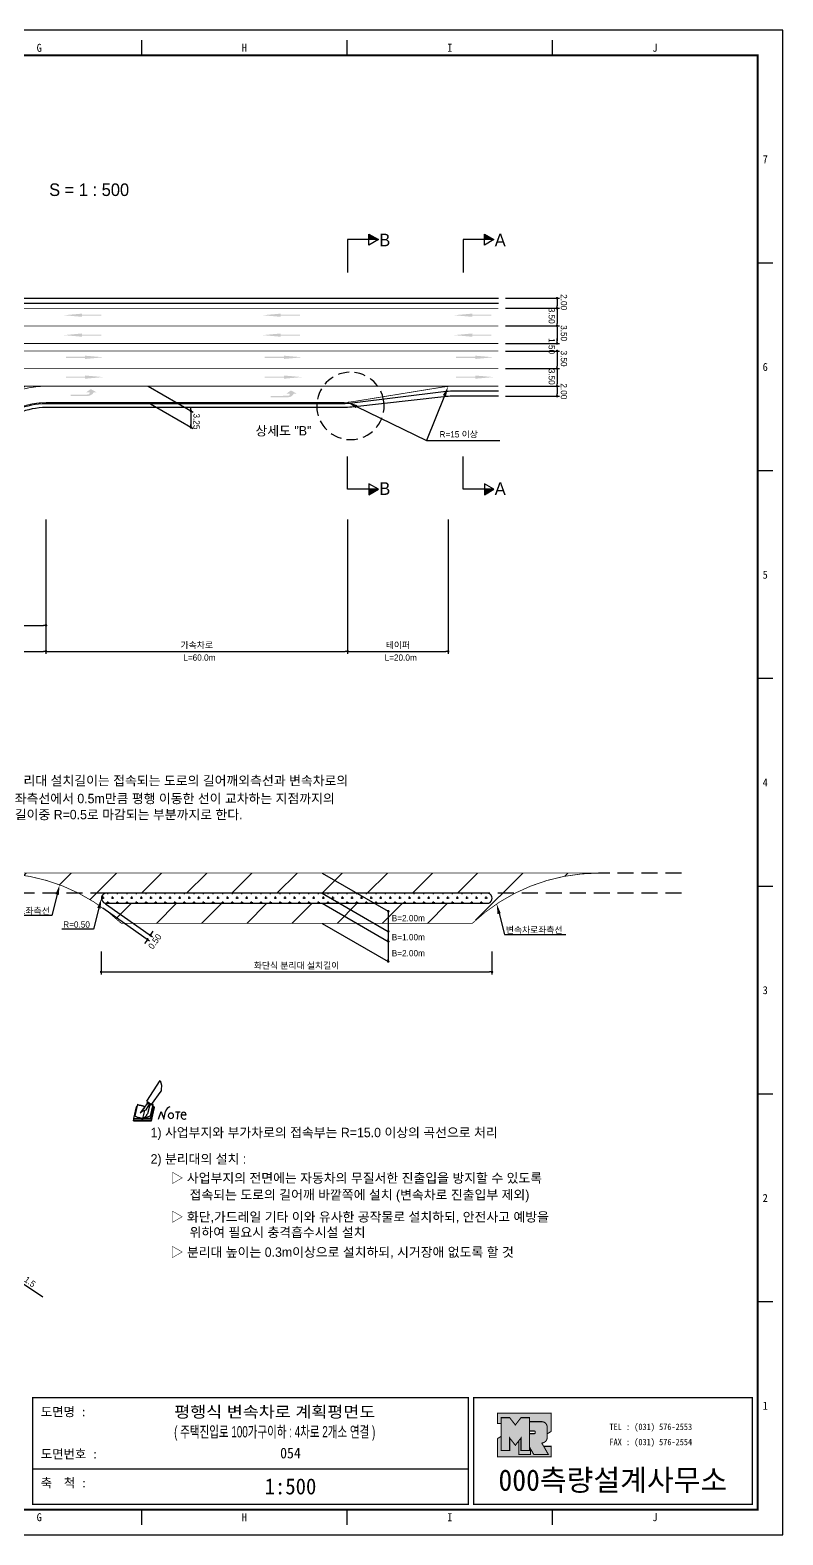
# Model space of a CAD drawing. Header units: millimetres. Extents: x 450 to 874, y -13 to 286.
# Drawn here: x 723.9 to 873.6, y -12.9 to 286.5 of the extents above; entities that cross this region are included whole.
import ezdxf
from ezdxf.enums import TextEntityAlignment as Align

# ---------------------------------------------------------------- set-up
doc = ezdxf.new("R2010")
doc.units = ezdxf.units.MM
doc.linetypes.add('HIDDEN', pattern=[9.525, 6.35, -3.175])
for name, color, linetype in [('CC-GSTR-0004', 4, 'Continuous'), ('CM-LANE-0030', 30, 'Continuous'), ('CZ-DIMT-0002', 7, 'Continuous'), ('CZ-LIN1-0007', 7, 'Continuous'), ('CZ-LIN2-0003', 3, 'Continuous'), ('CZ-LINE-0001', 7, 'Continuous'), ('CZ-TEXT-BOX0', 7, 'Continuous'), ('TITLE', 7, 'Continuous')]:
    doc.layers.add(name, color=color, linetype=linetype)
doc.styles.add('돋움', font='')
doc.styles.add('돋음체', font='')
doc.styles.get('돋움').set_extended_font_data('Dotum')
doc.styles.get('돋음체').set_extended_font_data('DotumChe')

# ---------------------------------------------------------------- blocks, each defined once
blk = doc.blocks.new('note')
for p, q in [((0.85, 3.5), (3.53, 7.57)), ((3.53, 7.57), (3.8, 6.64)), ((3.8, 6.64), (3.69, 5.72)), ((1, 3.1), (0.75, 2.77)), ((0.85, 3.5), (1.8, 2.79)), ((1, 3.4), (0.85, 3.21)), ((0.85, 3.21), (1.52, 2.71)), ((1.8, 2.79), (3.74, 5.46)), ((3.69, 5.72), (3.74, 5.46)), ((-1.24, 2.36), (-1.77, 0)), ((-1.77, 0), (1.77, 0)), ((-1.77, 0), (-1.77, -0.3)), ((-1.53, 0.52), (-1.55, 0.54)), ((-1.01, 2.9), (-1.53, 0.52)), ((-1.48, 0.48), (-1.53, 0.52)), ((-1.43, 0.44), (-1.48, 0.48)), ((-1.38, 0.41), (-1.43, 0.44)), ((-1.33, 0.4), (-1.38, 0.41)), ((-1.27, 0.37), (-1.33, 0.4)), ((-1.22, 0.35), (-1.27, 0.37)), ((-1.13, 2.36), (-1.24, 2.36)), ((-1.17, 0.33), (-1.22, 0.35)), ((-1.12, 0.32), (-1.17, 0.33)), ((-1.02, 0.25), (-1.12, 0.32)), ((-0.97, 0.22), (-1.02, 0.25)), ((-1, 2.9), (-1.01, 2.9)), ((-0.98, 2.85), (-1, 2.9)), ((-0.95, 2.8), (-0.98, 2.85)), ((-0.93, 0.21), (-0.97, 0.22)), ((-0.9, 2.75), (-0.95, 2.8)), ((-0.88, 0.19), (-0.93, 0.21)), ((-0.85, 2.72), (-0.9, 2.75)), ((-0.8, 0.18), (-0.88, 0.19)), ((-0.79, 2.69), (-0.85, 2.72)), ((-0.75, 0.17), (-0.8, 0.18)), ((-0.74, 2.68), (-0.79, 2.69)), ((-0.7, 0.16), (-0.75, 0.17)), ((-0.69, 2.65), (-0.74, 2.68)), ((-0.64, 0.15), (-0.7, 0.16)), ((-0.64, 2.65), (-0.69, 2.65)), ((-0.59, 2.63), (-0.64, 2.65)), ((-0.58, 0.14), (-0.64, 0.15)), ((-0.54, 2.62), (-0.59, 2.63)), ((-0.53, 0.13), (-0.58, 0.14)), ((-0.48, 2.61), (-0.54, 2.62)), ((-0.48, 0.12), (-0.53, 0.13)), ((-0.43, 2.61), (-0.48, 2.61)), ((-0.43, 0.11), (-0.48, 0.12)), ((0.75, 2.77), (-0.46, 1.16)), ((0.37, 2.24), (-0.46, 1.16)), ((-0.46, 1.16), (-0.08, 1.47)), ((-0.38, 2.59), (-0.43, 2.61)), ((-0.38, 0.08), (-0.43, 0.11)), ((-0.33, 2.59), (-0.38, 2.59)), ((-0.29, 0.06), (-0.38, 0.08)), ((-0.27, 2.58), (-0.33, 2.59)), ((-0.23, 0.05), (-0.29, 0.06)), ((-0.22, 2.57), (-0.27, 2.58)), ((-0.16, 0.04), (-0.23, 0.05)), ((-0.17, 2.56), (-0.22, 2.57)), ((-0.12, 2.55), (-0.17, 2.56)), ((-0.11, 0.03), (-0.16, 0.04)), ((-0.07, 2.53), (-0.12, 2.55)), ((-0.04, 0.02), (-0.11, 0.03)), ((-0.08, 1.47), (0.72, 1.75)), ((-0.01, 2.51), (-0.07, 2.53)), ((-0.05, -0.3), (-0.05, 0)), ((0, 0), (-0.04, 0.02)), ((0.04, 2.5), (-0.01, 2.51)), ((0.37, 1.63), (0, 0)), ((0, 0), (1.6, 0.53)), ((0, 0), (1.65, 0.18)), ((0, 0.01), (0.06, 0.04)), ((0, -0.3), (0, 0)), ((0.09, 2.48), (0.04, 2.5)), ((0.05, -0.3), (0.05, 0)), ((0.06, 0.04), (0.11, 0.07)), ((0.14, 2.48), (0.09, 2.48)), ((0.11, 0.07), (0.16, 0.09)), ((0.2, 2.47), (0.14, 2.48)), ((0.16, 0.09), (0.21, 0.12)), ((0.26, 2.43), (0.18, 2.46)), ((0.21, 0.12), (0.27, 0.14)), ((0.34, 2.4), (0.26, 2.43)), ((0.27, 0.14), (0.36, 0.19)), ((0.45, 2.37), (0.34, 2.4)), ((0.36, 0.19), (0.41, 0.22)), ((0.41, 0.22), (0.46, 0.27)), ((0.46, 0.27), (0.51, 0.3)), ((0.51, 0.3), (0.56, 0.34)), ((0.56, 0.34), (0.6, 0.4)), ((0.6, 0.4), (0.64, 0.45)), ((0.64, 0.45), (0.67, 0.51)), ((0.67, 0.51), (0.74, 0.58)), ((0.72, 1.75), (1.16, 2.53)), ((0.74, 0.58), (0.79, 0.63)), ((0.79, 0.63), (0.83, 0.68)), ((0.83, 0.68), (0.86, 0.73)), ((0.86, 0.73), (0.89, 0.79)), ((0.89, 0.84), (0.92, 0.89)), ((0.89, 0.79), (0.89, 0.84)), ((0.92, 0.89), (0.96, 0.95)), ((0.96, 0.95), (1.01, 0.97)), ((1.47, 2.74), (1.01, 0.97)), ((1.16, 2.53), (1.37, 2.82)), ((2.13, 2.84), (1.44, 2.63)), ((1.52, 2.71), (1.66, 2.9)), ((1.6, 0.53), (2.13, 2.84)), ((1.65, 0.18), (2.19, 2.48)), ((1.77, 0), (2.3, 2.36)), ((1.77, -0.3), (2.3, 2.07)), ((1.77, -0.38), (2.3, 1.99)), ((1.77, -0.44), (2.3, 1.93)), ((1.77, 0), (1.77, -0.3)), ((2.19, 2.48), (2.04, 2.47)), ((2.3, 2.36), (2.16, 2.36)), ((2.3, 2.36), (2.3, 2.07)), ((3.21, -0.08), (3.68, 1.4)), ((3.68, 1.4), (4.26, -0.14)), ((4.26, -0.14), (4.56, 1.44)), ((6.55, 1.34), (7.46, 1.34)), ((7.01, 1.34), (6.87, -0.11)), ((7.71, 0.77), (7.71, 0.55)), ((7.71, 0.77), (8.67, 0.77)), ((-1.77, -0.3), (1.77, -0.3)), ((-1.77, -0.43), (-1.77, -0.3)), ((-1.77, -0.37), (1.77, -0.37)), ((-1.77, -0.43), (1.77, -0.43))]:
    blk.add_line(p, q)
for centre, major_axis, start_param, end_param in [((0.4, 2.31), (0.0702, 0.0702), 3.283946, 6.425539), ((5.68, 1.23), (-0.806, 0.806), -0.591174, 0.597824), ((5.66, 0.58), (-0.378, 0.378), 3.926991, 10.210176), ((8.3, 0.49), (0.422, 0.422), 2.265602, 4.634911), ((8.19, 0.77), (-0.342, 0.342), 3.926991, 7.068583)]:
    blk.add_ellipse(centre, major_axis=major_axis, ratio=1, start_param=start_param, end_param=end_param)
blk = doc.blocks.new('_Dot')
at = {"color": 0, "linetype": 'ByBlock', "lineweight": -2}
blk.add_line((-0.5, 0), (-1, 0), dxfattribs=at)
at = {"color": 0, "linetype": 'ByBlock', "const_width": 0.5}
blk.add_lwpolyline([(-0.25, 0, 1), (0.25, 0, 1)], format="xyb", close=True, dxfattribs=at)

msp = doc.modelspace()

# ---------------------------------------------------------------- hatches: boundary and pattern name
at = {"layer": 'CM-LANE-0030'}
h = msp.add_hatch(dxfattribs=at)
h.set_pattern_fill('ANSI31', color=256, style=0)
h.set_pattern_definition([(45, (-1028.748, -0.339), (-2.245064, 2.245064), [])])
h.paths.add_polyline_path([(714.48, 210.64, -0.191871), (727.03, 215.64), (567.03, 215.64, -0.191871), (579.58, 210.64)])
h = msp.add_hatch(dxfattribs=at)
h.set_pattern_fill('ANSI31', color=256, scale=2, style=0)
h.set_pattern_definition([(45, (-562.972, 574.879), (-4.490128, 4.490128), [])])
h.paths.add_polyline_path([(811.82, 108.77, -0.191871), (836.92, 118.77), (716.92, 118.77, -0.191871), (742.02, 108.77)])
h.paths.add_polyline_path([(738.74, 112.77, 0.002096), (738.48, 112.95, -0.732581), (739.05, 114.77), (814.78, 114.77, -0.732581), (815.36, 112.95, 0.002096), (815.1, 112.77)], flags=16)
at = {"layer": 'CZ-LIN1-0007'}
for points in [[(734.21, 230.08), (734.21, 229.87), (738.04, 229.87), (738.04, 229.66), (734.21, 229.66), (734.21, 229.44), (730.56, 229.76)], [(773.74, 230.08), (773.74, 229.87), (777.57, 229.87), (777.57, 229.66), (773.74, 229.66), (773.74, 229.44), (770.09, 229.76)], [(811.81, 230.08), (811.81, 229.87), (815.63, 229.87), (815.63, 229.66), (811.81, 229.66), (811.81, 229.44), (808.16, 229.76)], [(734.21, 226.13), (734.21, 225.91), (738.04, 225.91), (738.04, 225.7), (734.21, 225.7), (734.21, 225.48), (730.56, 225.8)], [(773.74, 226.13), (773.74, 225.91), (777.57, 225.91), (777.57, 225.7), (773.74, 225.7), (773.74, 225.48), (770.09, 225.8)], [(811.81, 226.13), (811.81, 225.91), (815.63, 225.91), (815.63, 225.7), (811.81, 225.7), (811.81, 225.48), (808.16, 225.8)], [(734.82, 221.71), (734.82, 221.49), (730.99, 221.49), (730.99, 221.28), (734.82, 221.28), (734.82, 221.06), (738.47, 221.39)], [(774.35, 221.71), (774.35, 221.49), (770.52, 221.49), (770.52, 221.28), (774.35, 221.28), (774.35, 221.06), (778, 221.39)], [(812.42, 221.71), (812.42, 221.49), (808.59, 221.49), (808.59, 221.28), (812.42, 221.28), (812.42, 221.06), (816.07, 221.39)], [(734.82, 217.77), (734.82, 217.56), (730.99, 217.56), (730.99, 217.34), (734.82, 217.34), (734.82, 217.13), (738.47, 217.45)], [(774.35, 217.77), (774.35, 217.56), (770.52, 217.56), (770.52, 217.34), (774.35, 217.34), (774.35, 217.13), (778, 217.45)], [(812.42, 217.77), (812.42, 217.56), (808.59, 217.56), (808.59, 217.34), (812.42, 217.34), (812.42, 217.13), (816.07, 217.45)], [(735.47, 213.72, 0.267976), (736.5, 214.41), (737.13, 214.41), (735.95, 215.06), (735.01, 214.42), (735.7, 214.41, -0.504994), (735.39, 213.99), (731.93, 213.97), (731.93, 213.7)], [(775.28, 213.45, 0.267976), (776.31, 214.14), (776.94, 214.14), (775.77, 214.8), (774.82, 214.15), (775.52, 214.14, -0.504994), (775.21, 213.73), (771.74, 213.71), (771.75, 213.43)]]:
    msp.add_hatch(color=256, dxfattribs=at).paths.add_polyline_path(points)
at = {"layer": 'CZ-LIN2-0003'}
h = msp.add_hatch(dxfattribs=at)
h.set_pattern_fill('CROSS', color=256, scale=0.15, style=0)
h.set_pattern_definition([(0, (-562.972, 574.8789), (0.9525, 0.9525), [0.47625, -1.42875]), (90, (-562.7338, 574.6408), (-0.9525, 0.9525), [0.47625, -1.42875])])
h.paths.add_polyline_path([(739.05, 114.77, 0.732581), (738.48, 112.95, -0.002096), (738.74, 112.77), (815.1, 112.77, -0.002096), (815.36, 112.95, 0.732581), (814.78, 114.77)])
at = {"layer": 'CZ-LINE-0001'}
for points in [[(791.27, 245.91), (791.27, 244.81), (793.17, 244.81)], [(814.23, 245.91), (814.23, 244.81), (816.13, 244.81)], [(793.17, 195.14), (791.27, 195.14), (791.27, 194.04)], [(816.13, 195.14), (814.23, 195.14), (814.23, 194.04)]]:
    msp.add_hatch(color=256, dxfattribs=at).paths.add_polyline_path(points)
at = {"layer": 'TITLE', "ltscale": 150}
h = msp.add_hatch(color=8, dxfattribs=at)
edge = h.paths.add_edge_path()
edge.add_line((827.52, 11.34), (816.86, 11.34))
edge.add_line((816.86, 11.34), (816.86, 9.26))
edge.add_line((816.86, 9.26), (817.56, 9.26))
edge.add_line((817.56, 9.26), (817.56, 10.43))
edge.add_line((817.56, 10.43), (819.26, 10.43))
edge.add_line((819.26, 10.43), (820.39, 8.98))
edge.add_line((820.39, 8.98), (821.51, 10.43))
edge.add_line((821.51, 10.43), (823.21, 10.43))
edge.add_line((823.21, 10.43), (823.21, 9.64))
edge.add_line((823.21, 9.64), (825.64, 9.64))
edge.add_arc((825.64, 8.57), 1.07, 0, 90, ccw=False)
edge.add_line((826.71, 8.57), (826.71, 7.2))
edge.add_line((826.71, 7.2), (827.52, 7.71))
edge.add_line((827.52, 7.71), (827.52, 11.34))
h.paths.add_polyline_path([(821.07, 5.82), (820.39, 4.94), (819.26, 6.39), (819.26, 3.88), (817.56, 3.88), (817.56, 6.72), (816.86, 6.28), (816.86, 2.65), (827.52, 2.65), (827.52, 4.73), (826.03, 4.73), (826.98, 3.08), (824.08, 3.08), (823.38, 4.29), (823.38, 3.08), (821.07, 3.08)])
msp.add_hatch(color=5, dxfattribs=at).paths.add_polyline_path([(823.21, 10.43), (821.51, 10.43), (820.39, 8.98), (819.26, 10.43), (817.56, 10.43), (817.56, 3.88), (819.26, 3.88), (819.26, 6.39), (820.39, 4.94), (821.51, 6.39), (821.51, 3.88), (823.21, 3.88)])
h = msp.add_hatch(color=161, dxfattribs=at)
edge = h.paths.add_edge_path()
edge.add_arc((825.64, 8.57), 1.07, 360, 450)
edge.add_line((825.64, 9.64), (823.21, 9.64))
edge.add_line((823.21, 9.64), (823.21, 7.78))
edge.add_line((823.21, 7.78), (824.2, 7.78))
edge.add_arc((824.2, 7.67), 0.113, 0, 90, ccw=False)
edge.add_line((824.31, 7.67), (824.31, 7.36))
edge.add_arc((824.2, 7.36), 0.113, 270, 360, ccw=False)
edge.add_line((824.2, 7.25), (823.21, 7.25))
edge.add_line((823.21, 7.25), (823.21, 3.88))
edge.add_line((823.21, 3.88), (821.51, 3.88))
edge.add_line((821.51, 3.88), (821.51, 6.39))
edge.add_line((821.51, 6.39), (821.07, 5.82))
edge.add_line((821.07, 5.82), (821.07, 3.08))
edge.add_line((821.07, 3.08), (823.38, 3.08))
edge.add_line((823.38, 3.08), (823.38, 4.29))
edge.add_line((823.38, 4.29), (824.08, 3.08))
edge.add_line((824.08, 3.08), (826.98, 3.08))
edge.add_line((826.98, 3.08), (825.64, 5.4))
edge.add_arc((825.64, 6.46), 1.07, 270, 360)
edge.add_line((826.71, 6.46), (826.71, 8.57))

# ---------------------------------------------------------------- linework, layer by layer
at = {"color": 0, "linetype": 'ByBlock', "lineweight": -2}
for p, q in [((828.68, 232.89), (828.68, 232.64)), ((828.68, 231.39), (828.68, 231.64)), ((828.68, 230.89), (828.68, 230.64)), ((828.68, 227.89), (828.68, 228.14)), ((828.68, 227.39), (828.68, 227.14)), ((828.68, 224.39), (828.68, 224.64)), ((828.68, 224.39), (828.68, 224.64)), ((828.68, 222.39), (828.68, 222.14)), ((828.68, 222.39), (828.68, 222.14)), ((828.68, 219.39), (828.68, 219.64)), ((828.68, 218.89), (828.68, 218.64)), ((828.68, 215.89), (828.68, 216.14)), ((828.68, 215.39), (828.68, 215.14)), ((828.68, 213.89), (828.68, 214.14)), ((755.83, 210.99), (755.83, 211.24)), ((755.83, 210.49), (755.83, 210.24)), ((755.83, 207.74), (755.83, 207.99)), ((795.12, 110.92), (795.12, 110.67)), ((747.08, 105.38), (746.94, 105.18)), ((747.94, 106.61), (748.09, 106.81)), ((795.12, 106.92), (795.12, 106.67)), ((795.12, 105.42), (795.12, 105.67)), ((795.12, 101.42), (795.12, 101.67))]:
    msp.add_line(p, q, dxfattribs=at)
at = {"color": 0, "linetype": 'ByBlock', "const_width": 0.25}
for points in [[(828.68, 233.02, 1), (828.68, 233.27, 1)], [(828.68, 231.02, 1), (828.68, 231.27, 1)], [(828.68, 231.27, 1), (828.68, 231.02, 1)], [(828.68, 227.52, 1), (828.68, 227.77, 1)], [(828.68, 227.77, 1), (828.68, 227.52, 1)], [(828.68, 224.27, 1), (828.68, 224.02, 1)], [(828.68, 224.27, 1), (828.68, 224.02, 1)], [(828.68, 222.52, 1), (828.68, 222.77, 1)], [(828.68, 222.52, 1), (828.68, 222.77, 1)], [(828.68, 219.02, 1), (828.68, 219.27, 1)], [(828.68, 219.27, 1), (828.68, 219.02, 1)], [(828.68, 215.77, 1), (828.68, 215.52, 1)], [(828.68, 215.52, 1), (828.68, 215.77, 1)], [(828.68, 213.77, 1), (828.68, 213.52, 1)], [(755.83, 210.86, 1), (755.83, 210.61, 1)], [(755.83, 210.61, 1), (755.83, 210.86, 1)], [(755.83, 207.61, 1), (755.83, 207.36, 1)], [(795.12, 111.05, 1), (795.12, 111.3, 1)], [(747.15, 105.48, 1), (747.3, 105.69, 1)], [(747.87, 106.51, 1), (747.73, 106.3, 1)], [(795.12, 107.05, 1), (795.12, 107.3, 1)], [(795.12, 105.3, 1), (795.12, 105.05, 1)], [(795.12, 101.3, 1), (795.12, 101.05, 1)]]:
    msp.add_lwpolyline(points, format="xyb", close=True, dxfattribs=at)
at = {"layer": 'CC-GSTR-0004'}
for p, q in [((517.03, 233.14), (817.03, 233.14)), ((517.03, 232.14), (817.03, 232.14))]:
    msp.add_line(p, q, dxfattribs=at)
for points in [[(817.03, 214.64), (807.96, 214.64, 0.031099), (806.1, 214.53), (806.1, 214.53), (787.95, 212.26), (787.95, 212.26, -0.031099), (786.09, 212.14), (727.03, 212.14, 0.414214), (712.28, 197.39)], [(817.03, 213.64), (807.87, 213.64), (807.87, 213.64, 0.028015), (806.19, 213.55), (806.19, 213.55), (787.86, 211.49, -0.028015), (786.19, 211.39), (786.19, 211.39), (727.03, 211.39, 0.414214), (713.03, 197.39)]]:
    msp.add_lwpolyline(points, format="xyb", dxfattribs=at)
at = {"layer": 'CM-LANE-0030', "const_width": 0.15}
for points in [[(517.03, 224.14), (817.03, 224.14)], [(517.03, 222.64), (817.03, 222.64)]]:
    msp.add_lwpolyline(points, dxfattribs=at)
for points in [[(579.58, 210.64, 0.191871), (567.03, 215.64), (727.03, 215.64, 0.191871), (714.48, 210.64)], [(716.92, 118.77), (836.92, 118.77, 0.191871), (811.82, 108.77), (742.02, 108.77, 0.191871)]]:
    msp.add_lwpolyline(points, format="xyb", close=True, dxfattribs=at)
at = {"layer": 'CZ-LIN1-0007', "const_width": 0.15}
for points in [[(517.03, 231.14), (817.03, 231.14)], [(727.03, 215.64), (767.63, 215.64)]]:
    msp.add_lwpolyline(points, dxfattribs=at)
at = {"layer": 'CZ-LIN1-0007', "linetype": 'HIDDEN', "const_width": 0.15}
for points in [[(517.03, 227.64), (817.03, 227.64)], [(517.03, 219.14), (817.03, 219.14)], [(808.24, 215.64), (767.63, 215.64)]]:
    msp.add_lwpolyline(points, dxfattribs=at)
at = {"layer": 'CZ-LIN1-0007', "const_width": 0.15}
msp.add_lwpolyline([(817.03, 215.64), (808.24, 215.64, 0.040295), (805.83, 215.45), (805.83, 215.45), (788.22, 212.59), (788.22, 212.59, -0.040295), (785.82, 212.39), (785.82, 212.39), (727.03, 212.39, 0.414214), (712.03, 197.39)], format="xyb", dxfattribs=at)
at = {"layer": 'CZ-LIN2-0003'}
msp.add_line((714.18, 42.63), (726.39, 34.5), dxfattribs=at)
msp.add_lwpolyline([(815.1, 112.77, -0.002096), (815.36, 112.95, 0.732581), (814.78, 114.77), (739.05, 114.77, 0.732581), (738.48, 112.95, -0.002096), (738.74, 112.77)], format="xyb", close=True, dxfattribs=at)
at = {"layer": 'CZ-LINE-0001'}
for p, q in [((791.27, 243.71), (791.27, 245.91)), ((791.27, 245.91), (793.17, 244.81)), ((814.23, 243.71), (814.23, 245.91)), ((814.23, 245.91), (816.13, 244.81)), ((793.17, 244.81), (787.03, 244.81)), ((787.03, 244.81), (787.03, 238.27)), ((793.17, 244.81), (791.27, 243.71)), ((816.13, 244.81), (809.99, 244.81)), ((809.99, 244.81), (809.99, 238.27)), ((816.13, 244.81), (814.23, 243.71)), ((818.45, 233.14), (829.18, 233.14)), ((818.45, 231.14), (829.18, 231.14)), ((818.45, 231.14), (829.18, 231.14)), ((828.68, 232.64), (828.68, 231.64)), ((828.68, 230.64), (828.68, 228.14)), ((818.45, 227.64), (829.18, 227.64)), ((818.45, 227.64), (829.18, 227.64)), ((828.68, 227.14), (828.68, 224.64)), ((828.68, 224.64), (828.68, 225.14)), ((818.45, 224.14), (829.18, 224.14)), ((818.45, 224.14), (829.18, 224.14)), ((818.45, 222.64), (829.18, 222.64)), ((818.45, 222.64), (829.18, 222.64)), ((828.68, 222.14), (828.68, 221.64)), ((828.68, 222.14), (828.68, 219.64)), ((818.45, 219.14), (829.18, 219.14)), ((818.45, 219.14), (829.18, 219.14)), ((828.68, 218.64), (828.68, 216.14)), ((747.33, 215.64), (756.33, 210.45)), ((818.45, 215.64), (829.18, 215.64)), ((818.45, 215.64), (829.18, 215.64)), ((818.45, 213.64), (829.18, 213.64)), ((828.68, 215.14), (828.68, 214.14)), ((747.33, 212.39), (756.33, 207.2)), ((755.83, 210.24), (755.83, 207.23)), ((802.7, 204.82), (817.33, 204.82)), ((787.03, 195.14), (787.03, 201.68)), ((809.99, 195.14), (809.99, 201.68)), ((793.17, 195.14), (787.03, 195.14)), ((793.17, 195.14), (791.27, 196.24)), ((791.27, 196.24), (791.27, 194.04)), ((791.27, 194.04), (793.17, 195.14)), ((816.13, 195.14), (809.99, 195.14)), ((816.13, 195.14), (814.23, 196.24)), ((814.23, 196.24), (814.23, 194.04)), ((814.23, 194.04), (816.13, 195.14)), ((727.03, 189.15), (727.03, 162.38)), ((787.03, 189.15), (787.03, 162.38)), ((787.03, 189.15), (787.03, 162.38)), ((807.03, 189.15), (807.03, 162.38)), ((727.03, 171.43), (727.03, 162.38)), ((727.03, 171.43), (727.03, 167.55)), ((712.53, 168.05), (726.53, 168.05)), ((667.53, 162.88), (726.53, 162.88)), ((727.53, 162.88), (786.53, 162.88)), ((787.53, 162.88), (806.53, 162.88)), ((781.95, 118.77), (795.12, 111.17)), ((781.95, 114.77), (795.12, 107.17)), ((738.31, 111.85), (747.63, 105.3)), ((738.89, 112.67), (748.21, 106.12)), ((781.95, 112.77), (795.12, 105.17)), ((795.12, 111.17), (795.12, 101.17)), ((781.95, 108.77), (795.12, 101.17)), ((746.94, 105.18), (746.65, 104.77)), ((748.09, 106.81), (748.37, 107.22)), ((738, 103.15), (738, 98.61)), ((815.74, 103.15), (815.74, 98.61)), ((738.5, 99.11), (815.24, 99.11))]:
    msp.add_line(p, q, dxfattribs=at)
at = {"layer": 'CZ-LINE-0001', "linetype": 'HIDDEN', "ltscale": 0.35}
msp.add_line((794.24, 212.51), (794.24, 212.51), dxfattribs=at)
at = {"layer": 'CZ-LINE-0001', "linetype": 'HIDDEN', "ltscale": 0.5}
for p, q in [((853.44, 118.77), (836.92, 118.77)), ((739.05, 114.77), (700.39, 114.77)), ((853.44, 114.77), (814.78, 114.77))]:
    msp.add_line(p, q, dxfattribs=at)
at = {"layer": 'CZ-LINE-0001'}
for points in [[(806.29, 213.74), (802.7, 204.82)], [(788.82, 211.57), (802.7, 204.82)], [(729.26, 114.51), (728.21, 110.33), (715.98, 110.33)], [(737.57, 111.79), (736.51, 107.61), (730.17, 107.61)]]:
    msp.add_lwpolyline(points, dxfattribs=at)
at = {"layer": 'CZ-LINE-0001', "extrusion": (0, 0, -1)}
msp.add_lwpolyline([(-817.17, 110.71), (-818.22, 106.53), (-830.45, 106.53)], dxfattribs=at)
at = {"layer": 'CZ-LINE-0001', "linetype": 'HIDDEN', "ltscale": 0.35}
msp.add_arc((787.59, 211.72), 6.7, 6.7667, 6.749, dxfattribs=at)
at = {"layer": 'CZ-LINE-0001'}
for points in [[(805.98, 213.86), (807.03, 215.6), (806.59, 213.62)], [(788.68, 211.27), (787.02, 212.44), (788.97, 211.87)], [(728.93, 114.59), (729.74, 116.45), (729.58, 114.43)], [(737.24, 111.87), (738.05, 113.73), (737.89, 111.71)]]:
    msp.add_solid(points, dxfattribs=at)
at = {"layer": 'CZ-LINE-0001', "extrusion": (0, 0, -1)}
msp.add_solid([(-817.49, 110.79), (-816.68, 112.65), (-816.84, 110.63)], dxfattribs=at)
at = {"layer": 'TITLE', "color": 7, "linetype": 'Continuous'}
for p, q in [((746.1, 281.45), (746.1, 284.47)), ((786.92, 281.45), (786.92, 284.47)), ((827.75, 281.45), (827.75, 284.47)), ((871.6, 240.12), (868.57, 240.12)), ((871.6, 198.79), (868.57, 198.79)), ((871.6, 157.46), (868.57, 157.46)), ((871.6, 116.13), (868.57, 116.13)), ((871.6, 74.8), (868.57, 74.8)), ((871.6, 33.47), (868.57, 33.47)), ((746.1, -10.88), (746.1, -7.86)), ((786.92, -10.88), (786.92, -7.86)), ((827.75, -10.88), (827.75, -7.86))]:
    msp.add_line(p, q, dxfattribs=at)
at = {"layer": 'TITLE', "ltscale": 150}
msp.add_line((724.4, 0.28), (811.01, 0.28), dxfattribs=at)
at = {"layer": 'TITLE'}
msp.add_line((868.68, -7.86), (459.82, -7.86), dxfattribs=at)
msp.add_lwpolyline([(450.25, -12.89), (873.61, -12.89), (873.61, 286.49), (450.25, 286.49)], close=True, dxfattribs=at)
at = {"layer": 'TITLE', "linetype": 'Continuous', "const_width": 0.403}
msp.add_lwpolyline([(460.33, -7.86), (460.33, 281.45), (868.57, 281.45), (868.57, -7.86)], close=True, dxfattribs=at)
at = {"layer": 'TITLE', "ltscale": 150}
for points, const_width in [([(724.4, 14.43), (811.01, 14.43), (811.01, -6.79), (724.4, -6.79)], 0.265), ([(867.51, 14.43), (867.51, -6.79), (812.07, -6.79), (812.07, 14.43), (867.51, 14.43)], 0.265), ([(823.21, 10.43), (821.51, 10.43), (820.39, 8.98), (819.26, 10.43), (817.56, 10.43), (817.56, 3.88), (819.26, 3.88), (819.26, 6.39), (820.39, 4.94), (821.51, 6.39), (821.51, 3.88), (823.21, 3.88)], 0.212), ([(821.07, 5.82), (820.39, 4.94), (819.26, 6.39), (819.26, 3.88), (817.56, 3.88), (817.56, 6.72), (816.86, 6.28), (816.86, 2.65), (827.52, 2.65), (827.52, 4.73), (826.03, 4.73), (826.98, 3.08), (824.08, 3.08), (823.38, 4.29), (823.38, 3.08), (821.07, 3.08)], 0.212)]:
    msp.add_lwpolyline(points, close=True, dxfattribs=dict(at, const_width=const_width))
at = {"layer": 'TITLE', "ltscale": 150, "const_width": 0.212}
for points in [[(827.52, 11.34), (816.86, 11.34), (816.86, 9.26), (817.56, 9.26), (817.56, 10.43), (819.26, 10.43), (820.39, 8.98), (821.51, 10.43), (823.21, 10.43), (823.21, 9.64), (825.64, 9.64, -0.414214), (826.71, 8.57), (826.71, 7.2), (827.52, 7.71)], [(826.71, 8.57, 0.414214), (825.64, 9.64), (823.21, 9.64), (823.21, 7.78), (824.2, 7.78, -0.414214), (824.31, 7.67), (824.31, 7.36, -0.414214), (824.2, 7.25), (823.21, 7.25), (823.21, 3.88), (821.51, 3.88), (821.51, 6.39), (821.07, 5.82), (821.07, 3.08), (823.38, 3.08), (823.38, 4.29), (824.08, 3.08), (826.98, 3.08), (825.64, 5.4, 0.414214), (826.71, 6.46)]]:
    msp.add_lwpolyline(points, format="xyb", close=True, dxfattribs=at)

# ---------------------------------------------------------------- block references
at = {"layer": 'CZ-LINE-0001', "xscale": 0.5, "yscale": 0.5, "zscale": 0.5}
for p in [(727.03, 168.05), (727.03, 162.88), (787.03, 162.88), (807.03, 162.88), (815.74, 99.11)]:
    msp.add_blockref('_Dot', p, dxfattribs=at)
at = {"layer": 'CZ-LINE-0001', "xscale": 0.5, "yscale": 0.5, "zscale": 0.5, "rotation": 180}
for p in [(727.03, 162.88), (787.03, 162.88), (738, 99.11)]:
    msp.add_blockref('_Dot', p, dxfattribs=at)
at = {"layer": 'CZ-TEXT-BOX0'}
msp.add_blockref('note', (746.23, 69.93), dxfattribs=at)

# ---------------------------------------------------------------- texts
at = {"layer": 'CZ-DIMT-0002', "style": '돋움'}
for s, height, p in [('B', 2.5, (794.42, 244.73)), ('A', 2.5, (817.38, 244.73)), ('상세도 "B"', 1.875, (774.26, 206.77)), ('R=15 이상', 1.25, (809.12, 206.07)), ('B', 2.5, (794.42, 195.27)), ('A', 2.5, (817.38, 195.27)), ('L=60.0m', 1.25, (757.54, 161.65)), ('L=20.0m', 1.25, (797.58, 161.65))]:
    msp.add_text(s, height=height, dxfattribs=at).set_placement(p, align=Align.MIDDLE_CENTER)
for s, p in [('2.00', (829.43, 233.95)), ('3.50', (827, 231.26)), ('3.50', (829.43, 227.79)), ('1.50', (827, 225.21)), ('3.50', (829.43, 222.73)), ('3.50', (827, 219.12)), ('2.00', (829.43, 216.2))]:
    msp.add_text(s, height=1.25, rotation=270, dxfattribs=at).set_placement(p)
for s, p in [('○ 분리대 설치길이는 접속되는 도로의 길어깨외측선과 변속차로의', (716.97, 137.17)), ('좌측선에서 0.5m만큼 평행 이동한 선이 교차하는 지점까지의', (720.82, 133.61)), ('길이중 R=0.5로 마감되는 부분까지로 한다.', (720.82, 130.42)), ('1) 사업부지와 부가차로의 접속부는 R=15.0 이상의 곡선으로 처리', (747.84, 67.17)), ('2) 분리대의 설치 :', (747.84, 61.91)), ('▷ 사업부지의 전면에는 자동차의 무질서한 진출입을 방지할 수 있도록', (751.82, 58.11)), ('접속되는 도로의 길어깨 바깥쪽에 설치 (변속차로 진출입부 제외)', (755.6, 54.78)), ('▷ 화단,가드레일 기타 이와 유사한 공작물로 설치하되, 안전사고 예방을', (751.82, 50.38)), ('위하여 필요시 충격흡수시설 설치', (755.6, 47.31)), ('▷ 분리대 높이는 0.3m이상으로 설치하되, 시거장애 없도록 할 것', (751.82, 43.37))]:
    msp.add_text(s, height=1.875, dxfattribs=at).set_placement(p, align=Align.MIDDLE_LEFT)
for s, p in [('변속차로좌측선', (716.51, 110.64)), ('R=0.50', (730.45, 107.92)), ('B=2.00m', (795.81, 109.19)), ('변속차로좌측선', (818.5, 106.84)), ('B=1.00m', (795.81, 105.4)), ('B=2.00m', (795.81, 102.21))]:
    msp.add_text(s, height=1.25, dxfattribs=at).set_placement(p)
msp.add_text('1 : 1.5', height=1.25, rotation=323.8881, dxfattribs=at).set_placement((722.91, 38.14), align=Align.MIDDLE_CENTER)
at = {"layer": 'CZ-DIMT-0002', "char_height": 1.25, "attachment_point": 5, "style": '돋움'}
for s, insert, rotation in [('3.25', (756.98, 208.63), 270), ('\\A1;0.50', (748.69, 105.17), 54.9032)]:
    msp.add_mtext(s, dxfattribs=dict(at, insert=insert, rotation=rotation))
at = {"layer": 'CZ-LINE-0001', "char_height": 1.25, "attachment_point": 5, "style": '돋움'}
for s, insert in [('\\A1;가속차로', (757.03, 164.07)), ('\\A1;테이퍼', (797.03, 164.07)), ('\\A1;화단식 분리대 설치길이', (776.87, 100.31))]:
    msp.add_mtext(s, dxfattribs=dict(at, insert=insert))
at = {"layer": 'TITLE', "color": 3, "linetype": 'Continuous', "style": '돋음체'}
for s, p in [('G', (725.69, 282.96)), ('H', (766.51, 282.96)), ('I', (807.34, 282.96)), ('J', (848.16, 282.96)), ('7', (870.09, 260.79)), ('6', (870.09, 219.46)), ('5', (870.09, 178.13)), ('4', (870.09, 136.8)), ('3', (870.09, 95.47)), ('2', (870.09, 54.14)), ('1', (870.09, 12.81)), ('G', (725.69, -9.37)), ('H', (766.51, -9.37)), ('I', (807.34, -9.37)), ('J', (848.16, -9.37))]:
    msp.add_text(s, height=1.59, dxfattribs=at).set_placement(p, align=Align.MIDDLE)
at = {"layer": 'TITLE', "style": '돋움'}
msp.add_text('S = 1 : 500', height=2.5, dxfattribs=at).set_placement((727.66, 254.73), align=Align.MIDDLE_LEFT)
at = {"layer": 'TITLE', "style": '돋음체'}
for s, p in [('도면명 :', (725.99, 10.71)), ('도면번호 :', (725.99, 2.32)), ('축  척 :', (725.99, -3.43))]:
    msp.add_text(s, height=1.804, dxfattribs=at).set_placement(p)
at = {"layer": 'TITLE', "style": '돋움'}
for s, width, p, p2 in [('평행식 변속차로 계획평면도', 1.010039, (752.53, 10.46), (792.53, 10.46)), ('( 주택진입로 100가구이하 : 4차로 2개소 연결 )', 0.599507, (752.53, 6.51), (792.53, 6.51))]:
    msp.add_text(s, height=2.25, dxfattribs=dict(at, width=width)).set_placement(p, p2, align=Align.FIT)
at = {"layer": 'TITLE', "color": 180, "style": '돋음체'}
for s, p in [('TEL : (031) 576-2553', (839.1, 7.98)), ('FAX : (031) 576-2554', (839.1, 4.96))]:
    msp.add_text(s, height=1.2733, dxfattribs=at).set_placement(p)
at = {"layer": 'TITLE', "linetype": 'Continuous', "style": '돋음체'}
for s, height, p in [('054', 2.122, (775.66, 3.38)), ('1:500', 3.183, (775.66, -3.26))]:
    msp.add_text(s, height=height, dxfattribs=at).set_placement(p, align=Align.MIDDLE)
at = {"layer": 'TITLE', "color": 180, "style": '돋음체'}
msp.add_text('000측량설계사무소', height=4.244, dxfattribs=at).set_placement((839.79, -4.11), align=Align.CENTER)

doc.saveas('drawing.dxf')
